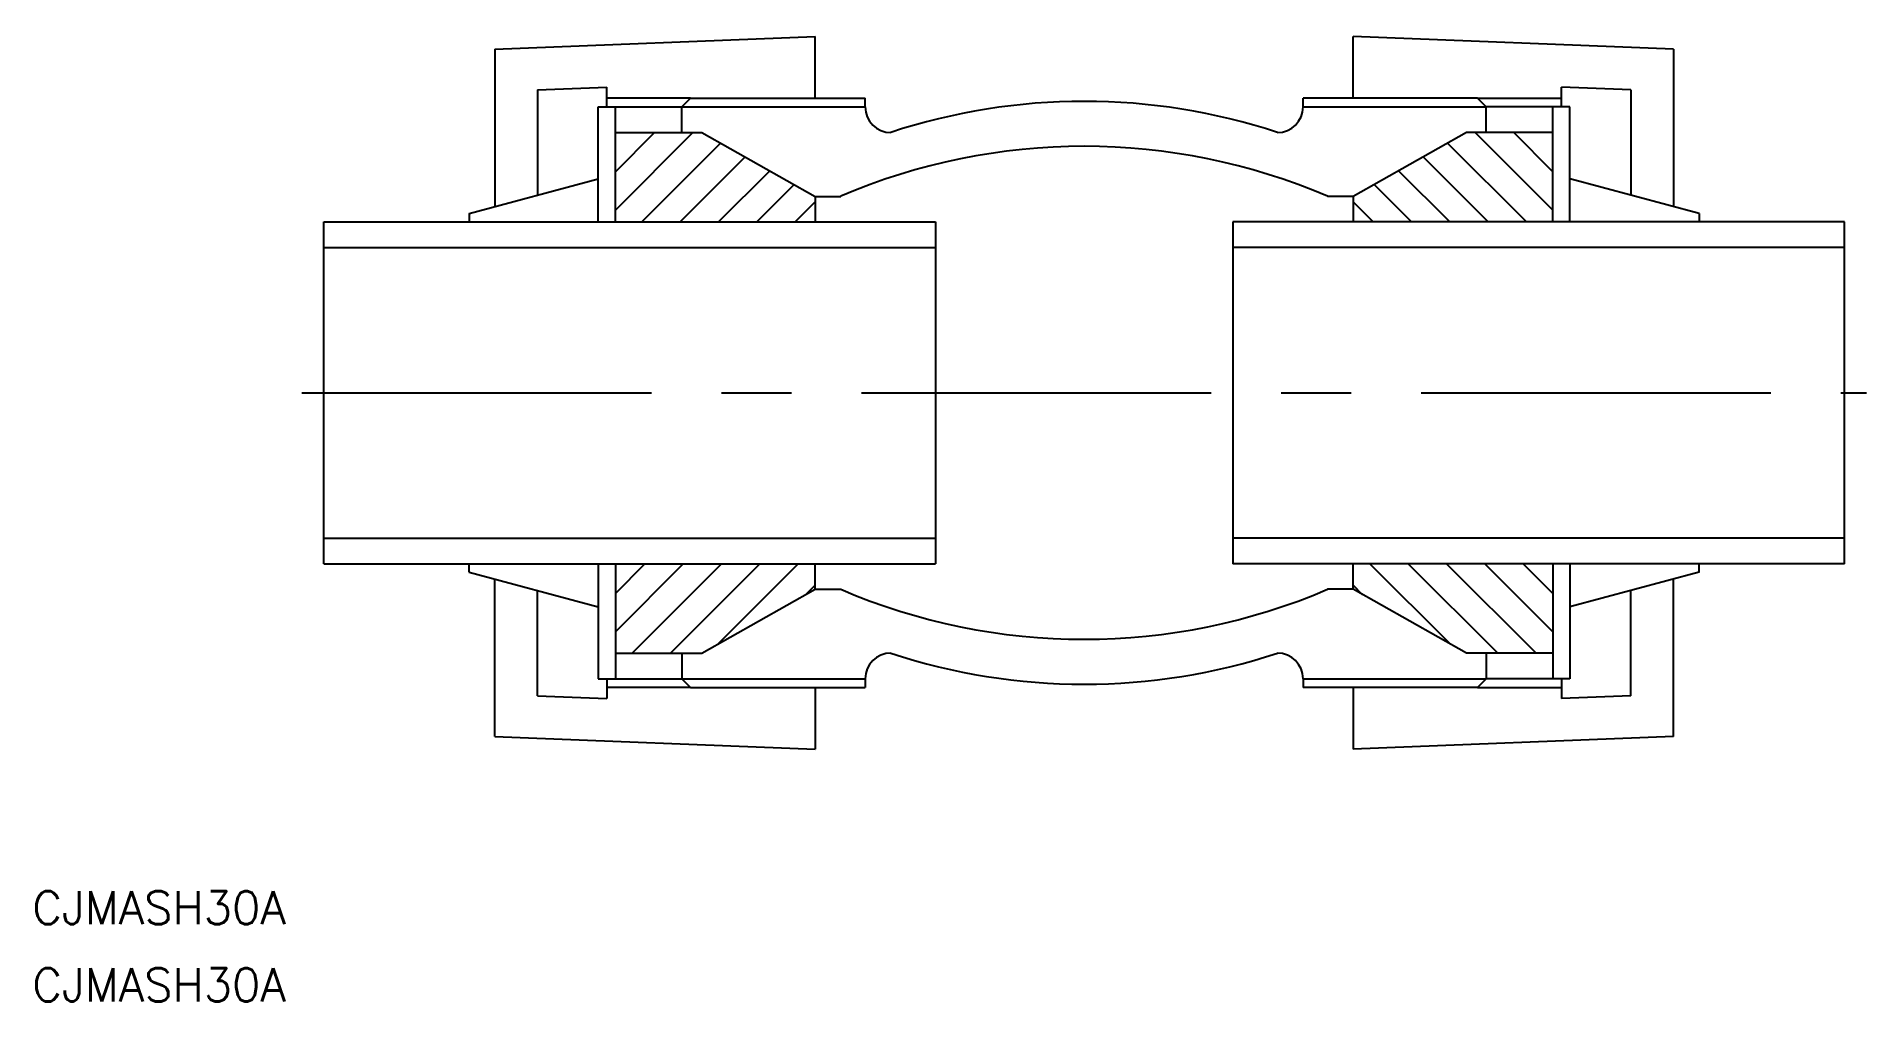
# Model space of a CAD drawing. Extents: x -95 to 71, y -55 to 32.
import ezdxf

# ---------------------------------------------------------------- set-up
doc = ezdxf.new("R2010")
doc.units = 0
doc.linetypes.add('CENTER', pattern=[50.8, 31.75, -6.35, 6.35, -6.35])
doc.layers.get('0').update_dxf_attribs({"linetype": 'CONTINUOUS'})
doc.layers.add('CENTER', color=1, linetype='CENTER')
doc.styles.get("Standard").update_dxf_attribs({"font": 'txt.shx', "height": 3, "bigfont": 'bigfont.shx'})

msp = doc.modelspace()

# ---------------------------------------------------------------- linework, layer by layer
at = {"color": 7, "linetype": 'CONTINUOUS'}
for p, q in [((-53.5, 31.18), (-24.41, 32.33)), ((-24.41, 26.73), (-24.41, 32.33)), ((53.5, 31.18), (24.41, 32.33)), ((24.41, 26.73), (24.41, 32.33)), ((-53.5, 31.18), (-53.5, 16.91)), ((53.5, 31.18), (53.5, 16.91)), ((-49.62, 27.51), (-43.32, 27.75)), ((-49.62, 27.51), (-49.62, 17.94)), ((-43.32, 25.95), (-43.32, 27.75)), ((-36.5, 25.95), (-35.72, 26.73)), ((-35.72, 26.73), (-19.87, 26.73)), ((-19.87, 25.95), (-19.87, 26.73)), ((35.72, 26.73), (19.87, 26.73)), ((19.87, 25.95), (19.87, 26.73)), ((36.5, 25.95), (35.72, 26.73)), ((49.62, 27.51), (43.32, 27.75)), ((43.32, 25.95), (43.32, 27.75)), ((49.62, 27.51), (49.62, 17.94)), ((-44.1, 15.51), (-44.1, 25.95)), ((-44.1, 25.95), (-36.5, 25.95)), ((-42.55, 15.51), (-42.55, 25.95)), ((-36.5, 23.63), (-36.5, 25.95)), ((44.1, 25.95), (36.5, 25.95)), ((36.5, 23.63), (36.5, 25.95)), ((42.55, 15.51), (42.55, 25.95)), ((44.1, 15.51), (44.1, 25.95)), ((-42.55, 23.63), (-34.7, 23.63)), ((-34.7, 23.63), (-24.41, 17.83)), ((34.7, 23.63), (24.41, 17.83)), ((42.55, 23.63), (34.7, 23.63)), ((-55.83, 16.28), (-44.1, 19.42)), ((55.83, 16.28), (44.1, 19.42)), ((-24.41, 17.83), (-22.09, 17.83)), ((-24.41, 17.83), (-24.41, 15.51)), ((24.41, 17.83), (22.09, 17.83)), ((24.41, 17.83), (24.41, 15.51)), ((-69.01, 15.51), (-13.5, 15.51)), ((-69.01, -15.51), (-69.01, 15.51)), ((-55.83, 16.28), (-55.83, 15.51)), ((-13.5, 15.51), (-13.5, -15.51)), ((13.5, 15.51), (13.5, -15.51)), ((69.01, 15.51), (13.5, 15.51)), ((55.83, 16.28), (55.83, 15.51)), ((69.01, -15.51), (69.01, 15.51)), ((-69.01, 13.18), (-13.5, 13.18)), ((69.01, 13.18), (13.5, 13.18)), ((-69.01, -13.18), (-13.5, -13.18)), ((69.01, -13.18), (13.5, -13.18)), ((-69.01, -15.51), (-13.5, -15.51)), ((-55.83, -16.28), (-55.83, -15.51)), ((-55.83, -16.28), (-44.1, -19.42)), ((-44.1, -15.51), (-44.1, -25.95)), ((-42.55, -15.51), (-42.55, -25.95)), ((-24.41, -17.83), (-24.41, -15.51)), ((69.01, -15.51), (13.5, -15.51)), ((24.41, -17.83), (24.41, -15.51)), ((42.55, -15.51), (42.55, -25.95)), ((44.1, -15.51), (44.1, -25.95)), ((55.83, -16.28), (44.1, -19.42)), ((55.83, -16.28), (55.83, -15.51)), ((-53.5, -31.18), (-53.5, -16.91)), ((-49.62, -27.51), (-49.62, -17.94)), ((-34.7, -23.63), (-24.41, -17.83)), ((-24.41, -17.83), (-22.09, -17.83)), ((24.41, -17.83), (22.09, -17.83)), ((34.7, -23.63), (24.41, -17.83)), ((49.62, -27.51), (49.62, -17.94)), ((53.5, -31.18), (53.5, -16.91)), ((-42.55, -23.63), (-34.7, -23.63)), ((-36.5, -23.63), (-36.5, -25.95)), ((42.55, -23.63), (34.7, -23.63)), ((36.5, -23.63), (36.5, -25.95)), ((-44.1, -25.95), (-36.5, -25.95)), ((-43.32, -25.95), (-43.32, -27.75)), ((-36.5, -25.95), (-35.72, -26.73)), ((-19.87, -25.95), (-19.87, -26.73)), ((19.87, -25.95), (19.87, -26.73)), ((36.5, -25.95), (35.72, -26.73)), ((44.1, -25.95), (36.5, -25.95)), ((43.32, -25.95), (43.32, -27.75)), ((-49.62, -27.51), (-43.32, -27.75)), ((-35.72, -26.73), (-19.87, -26.73)), ((-24.41, -26.73), (-24.41, -32.33)), ((35.72, -26.73), (19.87, -26.73)), ((24.41, -26.73), (24.41, -32.33)), ((49.62, -27.51), (43.32, -27.75)), ((-53.5, -31.18), (-24.41, -32.33)), ((53.5, -31.18), (24.41, -32.33))]:
    msp.add_line(p, q, dxfattribs=at)
at = {"color": 3, "linetype": 'CONTINUOUS'}
for p, q in [((-35.72, 26.73), (-43.32, 26.73)), ((35.72, 26.73), (43.32, 26.73)), ((-36.5, 25.95), (-19.87, 25.95)), ((19.87, 25.95), (36.5, 25.95)), ((-42.55, 16.59), (-35.51, 23.63)), ((-42.55, 20.07), (-38.99, 23.63)), ((-42.55, 23.55), (-42.47, 23.63)), ((42.55, 16.59), (35.51, 23.63)), ((42.55, 20.07), (38.99, 23.63)), ((42.55, 23.55), (42.47, 23.63)), ((-40.15, 15.51), (-32.99, 22.67)), ((40.15, 15.51), (32.99, 22.67)), ((-36.67, 15.51), (-30.77, 21.41)), ((-33.19, 15.51), (-28.54, 20.16)), ((33.19, 15.51), (28.54, 20.16)), ((36.67, 15.51), (30.77, 21.41)), ((-29.72, 15.51), (-26.32, 18.91)), ((29.72, 15.51), (26.32, 18.91)), ((-26.24, 15.51), (-24.41, 17.33)), ((26.24, 15.51), (24.41, 17.33)), ((-42.55, -21.68), (-36.38, -15.51)), ((-42.55, -18.2), (-39.86, -15.51)), ((-41.02, -23.63), (-32.9, -15.51)), ((-37.54, -23.63), (-29.42, -15.51)), ((-33.25, -22.81), (-25.94, -15.51)), ((33.25, -22.81), (25.94, -15.51)), ((37.54, -23.63), (29.42, -15.51)), ((41.02, -23.63), (32.9, -15.51)), ((42.55, -21.68), (36.38, -15.51)), ((42.55, -18.2), (39.86, -15.51)), ((-25.28, -18.32), (-24.41, -17.46)), ((25.28, -18.32), (24.41, -17.46)), ((-36.5, -25.95), (-19.87, -25.95)), ((19.87, -25.95), (36.5, -25.95)), ((-35.72, -26.73), (-43.32, -26.73)), ((35.72, -26.73), (43.32, -26.73))]:
    msp.add_line(p, q, dxfattribs=at)
at = {"color": 7, "linetype": 'CONTINUOUS'}
for centre, radius, start, end in [((-17.54, 25.95), 2.33, 180, 270), ((0, -29.59), 56.04, 71.757, 108.243), ((17.54, 25.95), 2.33, 270, 360), ((0, -33.67), 56.04, 66.7858, 113.2142), ((0, 33.67), 56.04, 246.7858, 293.2142), ((-17.54, -25.95), 2.33, 90, 180), ((0, 29.59), 56.04, 251.757, 288.243), ((17.54, -25.95), 2.33, 0, 90)]:
    msp.add_arc(centre, radius, start, end, dxfattribs=at)
at = {"layer": 'CENTER', "color": 1, "linetype": 'CENTER'}
msp.add_line((-71.01, 0), (71.01, 0), dxfattribs=at)

# ---------------------------------------------------------------- texts
at = {"color": 7, "linetype": 'CONTINUOUS'}
for p in [(-95.47, -48.23), (-95.47, -55.23)]:
    msp.add_text('CJMASH30A', height=3, dxfattribs=at).set_placement(p)

doc.saveas('drawing.dxf')
